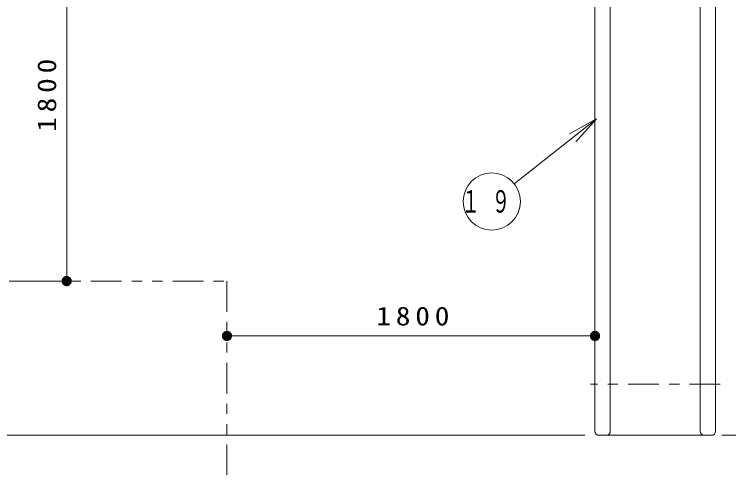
# Model space of a CAD drawing. Units: millimetres on the paper, scale 1:50. Extents: x -385 to 840, y 0 to 267.
# Drawn here: x -324.7 to -254.8, y 99.8 to 144.2 of the extents above; entities that cross this region are included whole.
import ezdxf

# ---------------------------------------------------------------- set-up
doc = ezdxf.new("R2010")
doc.units = ezdxf.units.MM
doc.linetypes.add('USER2', pattern=[6, 3, -1, 1, -1])
doc.linetypes.add('USER3', pattern=[8, 3, -1, 1, -1, 1, -1])
doc.layers.add('1_50', color=7, linetype='Continuous', lineweight=25)
doc.styles.add('ＭＳ ゴシック', font='')
doc.styles.get('ＭＳ ゴシック').set_extended_font_data('MS Gothic')

# ---------------------------------------------------------------- blocks, each defined once
blk = doc.blocks.new('filled_dot')
at = {"color": 0, "linetype": 'Continuous', "lineweight": -2, "const_width": 1.25}
blk.add_lwpolyline([(-0.625, 0, 1), (0.625, 0, 1)], format="xyb", close=True, dxfattribs=at)

msp = doc.modelspace()

# ---------------------------------------------------------------- linework, layer by layer
at = {"layer": '1_50', "color": 2, "lineweight": 13}
for p, q in [((-267.849, 103.398), (-267.849, 160.898)), ((-266.349, 103.398), (-266.349, 160.898)), ((-257.549, 103.398), (-257.549, 160.898)), ((-256.049, 103.398), (-256.049, 160.898)), ((-256.449, 102.998), (-267.449, 102.998))]:
    msp.add_line(p, q, dxfattribs=at)
at = {"layer": '1_50', "lineweight": 13}
for p, q in [((-319.529, 154.092), (-319.529, 118.092)), ((-267.689, 133.969), (-275.749, 127.611)), ((-270.354, 132.504), (-267.689, 133.969)), ((-267.689, 133.969), (-270.044, 132.111)), ((-267.689, 133.969), (-269.735, 131.718)), ((-324.153, 118.092), (-318.529, 118.092)), ((-303.849, 112.727), (-267.849, 112.727)), ((-268.849, 102.998), (-363.148, 102.998)), ((-255.449, 102.998), (-154.924, 102.998))]:
    msp.add_line(p, q, dxfattribs=at)
at = {"layer": '1_50', "linetype": 'USER3', "lineweight": 13}
for p, q in [((-325.153, 118.092), (-303.849, 118.092)), ((-303.849, 118.092), (-303.849, 84.086))]:
    msp.add_line(p, q, dxfattribs=at)
at = {"layer": '1_50', "linetype": 'USER2', "lineweight": 13}
msp.add_line((-255.599, 108.018), (-268.299, 108.018), dxfattribs=at)
at = {"layer": '1_50', "lineweight": 13}
msp.add_circle((-277.948, 125.877), 2.8, dxfattribs=at)
at = {"layer": '1_50', "color": 2, "lineweight": 13}
for centre, start, end in [((-267.449, 103.398), 180, 270), ((-266.749, 103.398), 270, 0), ((-257.149, 103.398), 180, 270), ((-256.449, 103.398), 270, 0)]:
    msp.add_arc(centre, 0.4, start, end, dxfattribs=at)

# ---------------------------------------------------------------- block references
at = {"layer": '1_50', "lineweight": 13, "xscale": 0.4, "yscale": 0.4}
for p, rotation in [((-319.529, 118.092), 90), ((-267.849, 112.727), 180)]:
    msp.add_blockref('filled_dot', p, dxfattribs=dict(at, rotation=rotation))
msp.add_blockref('filled_dot', (-303.849, 112.727), dxfattribs=at)

# ---------------------------------------------------------------- texts
at = {"layer": '1_50', "insert": (-320.529, 136.513), "char_height": 1.833, "attachment_point": 8, "rotation": 90, "style": 'ＭＳ ゴシック'}
msp.add_mtext('\\T1.33;\\W1.15;1800', dxfattribs=at)
at = {"layer": '1_50', "style": 'ＭＳ ゴシック'}
for s, insert, char_height, attachment_point in [('\\T1.64;\\W0.6;１９', (-277.948, 125.877), 2.199, 5), ('\\T1.33;\\W1.15;1800', (-285.428, 113.727), 1.833, 8)]:
    msp.add_mtext(s, dxfattribs=dict(at, insert=insert, char_height=char_height, attachment_point=attachment_point))

doc.saveas('drawing.dxf')
